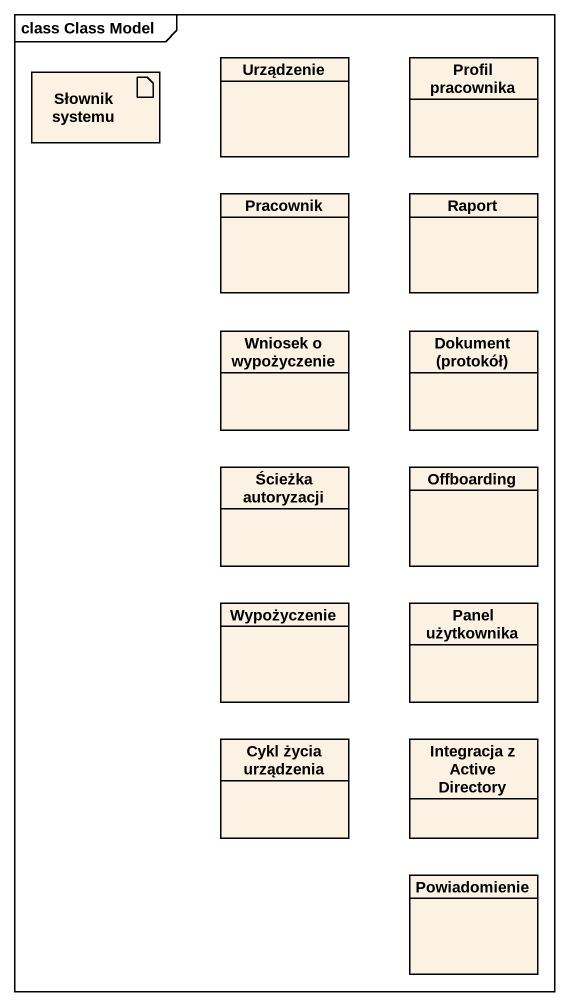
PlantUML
@startuml
mainframe class Class Model
allowmixing
hide circle
hide empty members
artifact "Słownik systemu" as Słownik_systemu
class Urządzenie
class "Profil pracownika" as Profil_pracownika
class Pracownik
class Raport
class "Wniosek o wypożyczenie" as Wniosek_o_wypożyczenie
class "Dokument (protokół)" as Dokument_protokół
class "Ścieżka autoryzacji" as Ścieżka_autoryzacji
class Offboarding
class Wypożyczenie
class "Panel użytkownika" as Panel_użytkownika
class "Cykl życia urządzenia" as Cykl_życia_urządzenia
class "Integracja z Active Directory" as Integracja_z_Active
class Powiadomienie
@enduml
